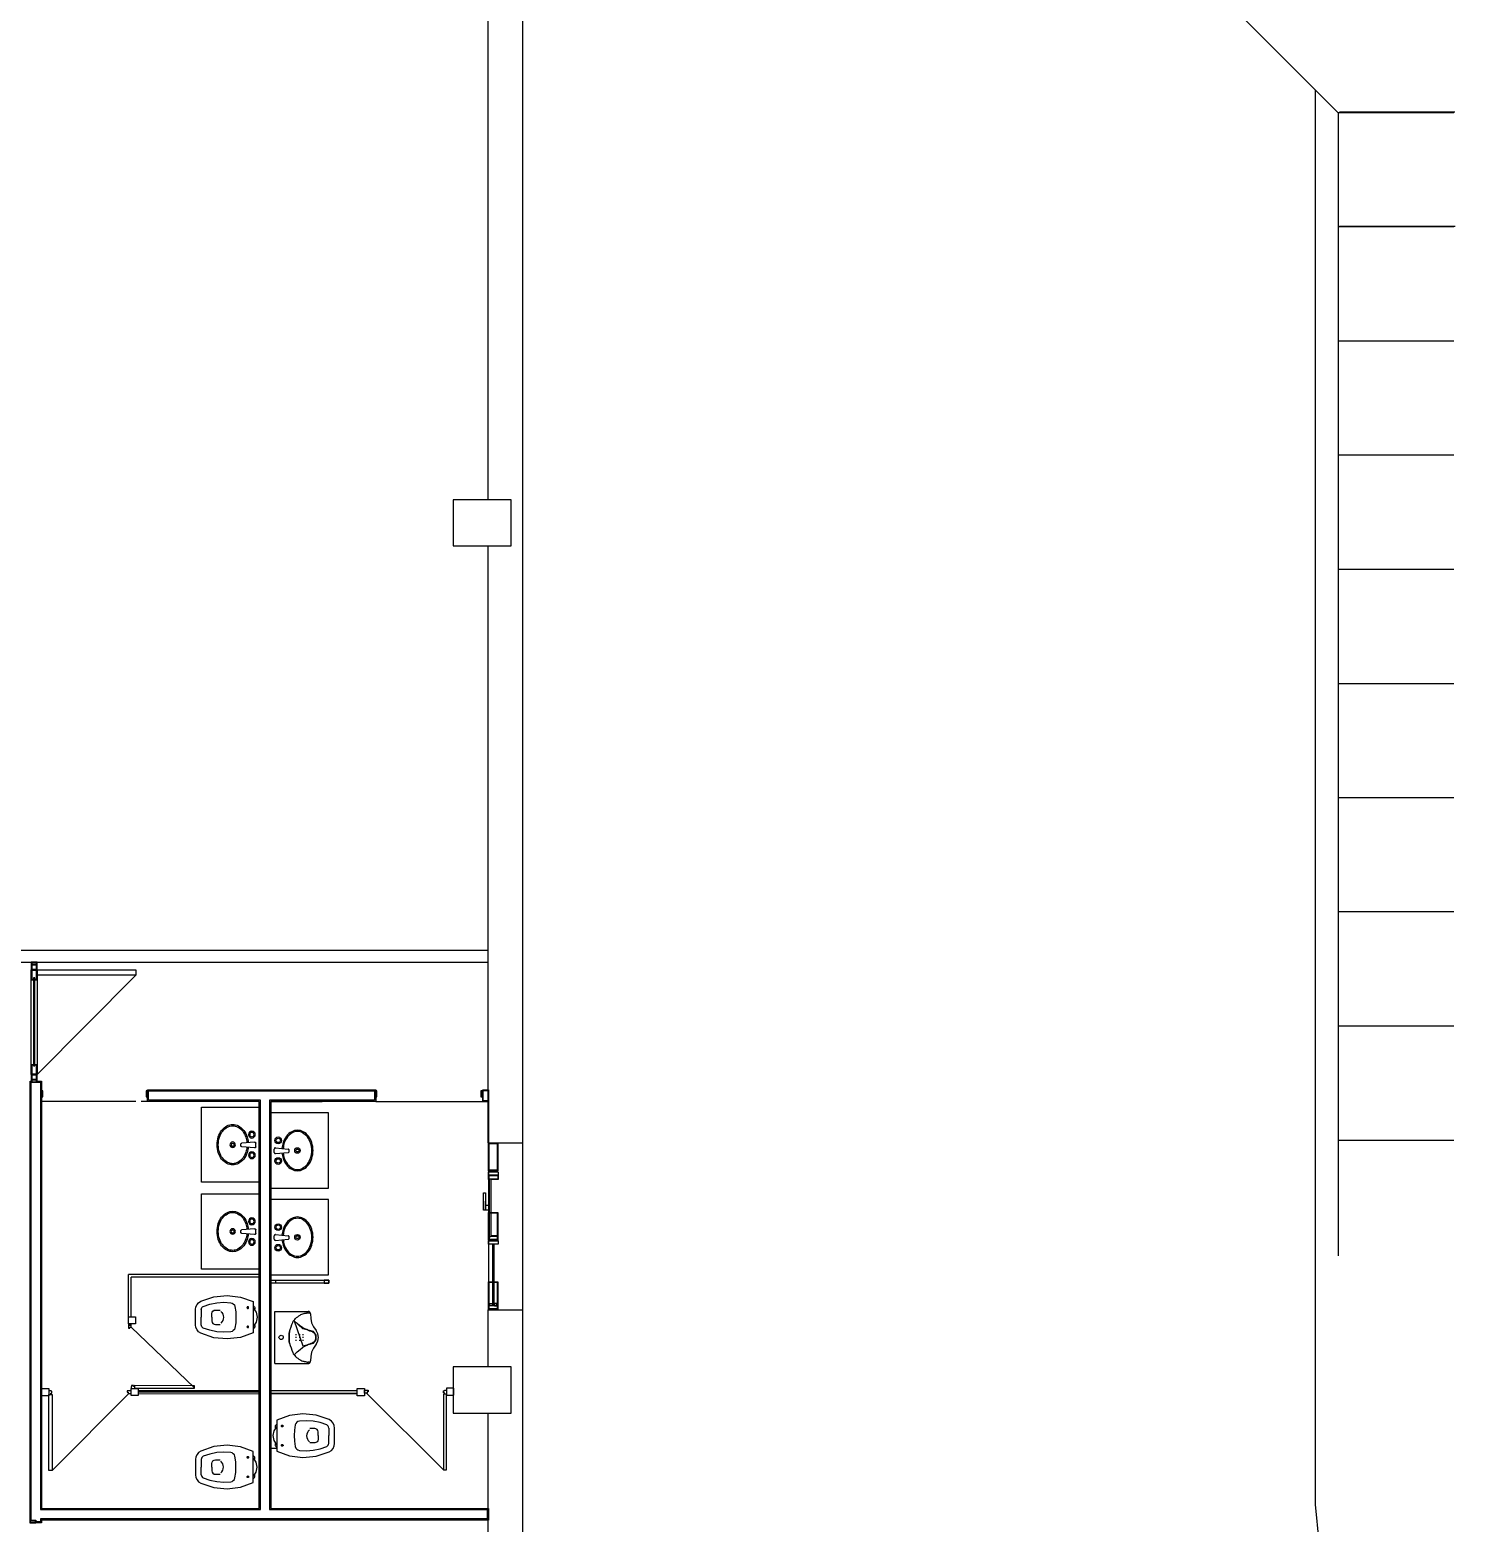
# Model space of a CAD drawing. Header units: metres. Extents: x 2 to 323, y -2 to 254.
# Drawn here: x 73.38 to 85.73, y 151.41 to 164.32 of the extents above; entities that cross this region are included whole.
import ezdxf

# ---------------------------------------------------------------- set-up
doc = ezdxf.new("R2010")
doc.units = ezdxf.units.M
for name, color, linetype in [('0-CARPINTERIAS', 7, 'Continuous'), ('0-EST CORTE', 7, 'Continuous'), ('0-MUROS EXISTENTES', 7, 'Continuous'), ('0-SANITARIOS', 7, 'Continuous'), ('0-VISTA-005', 7, 'Continuous'), ('0-VISTA-010', 7, 'Continuous'), ('00', 7, 'Continuous')]:
    doc.layers.add(name, color=color, linetype=linetype)

msp = doc.modelspace()

# ---------------------------------------------------------------- linework, layer by layer
for p, q in [((75.208, 154.676), (75.208, 154.686)), ((75.328, 154.706), (75.218, 154.696)), ((75.328, 154.656), (75.218, 154.666)), ((75.338, 154.666), (75.338, 154.696)), ((75.498, 154.616), (75.498, 154.646)), ((75.508, 154.656), (75.618, 154.646)), ((75.508, 154.606), (75.618, 154.616)), ((75.628, 154.626), (75.628, 154.636)), ((75.208, 153.926), (75.208, 153.936)), ((75.328, 153.956), (75.218, 153.946)), ((75.338, 153.916), (75.338, 153.946)), ((75.328, 153.906), (75.218, 153.916)), ((75.498, 153.866), (75.498, 153.896)), ((75.508, 153.906), (75.618, 153.896)), ((75.508, 153.856), (75.618, 153.866)), ((75.628, 153.876), (75.628, 153.886)), ((75.502, 152.791), (75.502, 153.241)), ((75.502, 153.241), (75.792, 153.241)), ((75.688, 153.037), (75.688, 153.046)), ((75.718, 153.037), (75.718, 153.046)), ((75.748, 153.037), (75.748, 153.046)), ((75.688, 153.012), (75.688, 153.021)), ((75.688, 152.987), (75.688, 152.996)), ((75.718, 153.012), (75.718, 153.021)), ((75.718, 152.987), (75.718, 152.996)), ((75.748, 153.012), (75.748, 153.021)), ((75.748, 152.987), (75.748, 152.996)), ((75.502, 152.791), (75.792, 152.791))]:
    msp.add_line(p, q)
for points in [[(75.138, 154.508), (75.125, 154.509), (75.113, 154.511), (75.1, 154.515), (75.089, 154.521), (75.076, 154.528), (75.064, 154.537), (75.053, 154.548), (75.043, 154.559), (75.034, 154.572), (75.026, 154.585), (75.019, 154.6), (75.014, 154.614), (75.009, 154.631), (75.006, 154.648), (75.004, 154.666), (75.003, 154.683), (75.004, 154.7), (75.006, 154.718), (75.009, 154.735), (75.014, 154.752), (75.019, 154.766), (75.026, 154.781), (75.034, 154.794), (75.043, 154.807), (75.053, 154.818), (75.064, 154.829), (75.076, 154.838), (75.089, 154.845), (75.1, 154.851), (75.113, 154.855), (75.125, 154.857), (75.138, 154.858), (75.151, 154.857), (75.164, 154.855), (75.176, 154.851), (75.188, 154.845), (75.201, 154.838), (75.213, 154.829), (75.224, 154.818), (75.234, 154.807), (75.243, 154.794), (75.251, 154.781), (75.257, 154.766), (75.263, 154.752), (75.266, 154.739), (75.269, 154.727), (75.271, 154.714), (75.273, 154.701)], [(75.138, 154.519), (75.127, 154.52), (75.115, 154.522), (75.104, 154.525), (75.094, 154.53), (75.082, 154.538), (75.071, 154.546), (75.061, 154.555), (75.052, 154.566), (75.043, 154.578), (75.036, 154.591), (75.03, 154.604), (75.025, 154.618), (75.02, 154.634), (75.017, 154.65), (75.015, 154.666), (75.014, 154.683), (75.015, 154.7), (75.017, 154.716), (75.02, 154.732), (75.025, 154.748), (75.03, 154.762), (75.036, 154.775), (75.043, 154.788), (75.052, 154.8), (75.061, 154.811), (75.071, 154.82), (75.082, 154.828), (75.094, 154.836), (75.104, 154.841), (75.115, 154.844), (75.127, 154.846), (75.138, 154.847), (75.15, 154.846), (75.161, 154.844), (75.172, 154.841), (75.183, 154.836), (75.195, 154.828), (75.206, 154.82), (75.216, 154.811), (75.225, 154.8), (75.233, 154.788), (75.241, 154.775), (75.247, 154.762), (75.252, 154.748), (75.255, 154.737), (75.258, 154.725), (75.26, 154.713), (75.262, 154.7)], [(75.699, 154.458), (75.711, 154.459), (75.724, 154.461), (75.737, 154.465), (75.748, 154.471), (75.761, 154.478), (75.773, 154.487), (75.784, 154.498), (75.794, 154.509), (75.803, 154.522), (75.811, 154.535), (75.817, 154.55), (75.823, 154.564), (75.827, 154.581), (75.831, 154.598), (75.833, 154.616), (75.834, 154.633), (75.833, 154.65), (75.831, 154.668), (75.827, 154.685), (75.823, 154.702), (75.817, 154.716), (75.811, 154.731), (75.803, 154.744), (75.794, 154.757), (75.784, 154.768), (75.773, 154.779), (75.761, 154.788), (75.748, 154.795), (75.737, 154.801), (75.724, 154.805), (75.711, 154.807), (75.699, 154.808), (75.686, 154.807), (75.673, 154.805), (75.661, 154.801), (75.649, 154.795), (75.636, 154.788), (75.624, 154.779), (75.613, 154.768), (75.603, 154.757), (75.594, 154.744), (75.586, 154.731), (75.58, 154.716), (75.574, 154.702), (75.571, 154.689), (75.568, 154.677), (75.566, 154.664), (75.564, 154.651)], [(75.699, 154.469), (75.71, 154.47), (75.721, 154.472), (75.733, 154.475), (75.743, 154.48), (75.755, 154.488), (75.766, 154.496), (75.776, 154.505), (75.785, 154.516), (75.794, 154.528), (75.801, 154.541), (75.807, 154.554), (75.812, 154.568), (75.817, 154.584), (75.82, 154.6), (75.822, 154.616), (75.822, 154.633), (75.822, 154.65), (75.82, 154.666), (75.817, 154.682), (75.812, 154.698), (75.807, 154.712), (75.801, 154.725), (75.794, 154.738), (75.785, 154.75), (75.776, 154.761), (75.766, 154.77), (75.755, 154.778), (75.743, 154.786), (75.733, 154.791), (75.721, 154.794), (75.71, 154.796), (75.699, 154.797), (75.687, 154.796), (75.676, 154.794), (75.665, 154.791), (75.654, 154.786), (75.642, 154.778), (75.631, 154.77), (75.621, 154.761), (75.612, 154.75), (75.603, 154.738), (75.596, 154.725), (75.59, 154.712), (75.585, 154.698), (75.581, 154.687), (75.579, 154.675), (75.577, 154.663), (75.575, 154.65)], [(75.261, 154.662), (75.26, 154.651), (75.258, 154.64), (75.255, 154.629), (75.252, 154.618), (75.247, 154.604), (75.241, 154.591), (75.233, 154.578), (75.225, 154.566), (75.216, 154.555), (75.206, 154.546), (75.195, 154.538), (75.183, 154.53), (75.172, 154.525), (75.161, 154.522), (75.15, 154.52), (75.138, 154.519)], [(75.272, 154.661), (75.271, 154.649), (75.269, 154.638), (75.266, 154.626), (75.263, 154.614), (75.257, 154.6), (75.251, 154.585), (75.243, 154.572), (75.234, 154.559), (75.224, 154.548), (75.213, 154.537), (75.201, 154.528), (75.188, 154.521), (75.176, 154.515), (75.164, 154.511), (75.151, 154.509), (75.138, 154.508)], [(75.208, 154.686), (75.209, 154.69), (75.211, 154.693), (75.215, 154.696), (75.218, 154.696)], [(75.218, 154.666), (75.215, 154.667), (75.211, 154.669), (75.209, 154.672), (75.208, 154.676)], [(75.328, 154.706), (75.33, 154.706), (75.332, 154.706), (75.334, 154.705), (75.335, 154.703), (75.337, 154.702), (75.338, 154.7), (75.338, 154.698), (75.338, 154.696)], [(75.338, 154.666), (75.338, 154.662), (75.335, 154.659), (75.332, 154.657), (75.328, 154.656)], [(75.508, 154.656), (75.506, 154.656), (75.505, 154.656), (75.503, 154.655), (75.501, 154.653), (75.5, 154.652), (75.499, 154.65), (75.499, 154.648), (75.498, 154.646)], [(75.498, 154.616), (75.499, 154.614), (75.499, 154.612), (75.5, 154.611), (75.501, 154.609), (75.503, 154.608), (75.505, 154.607), (75.506, 154.607), (75.508, 154.606)], [(75.565, 154.611), (75.566, 154.599), (75.568, 154.588), (75.571, 154.576), (75.574, 154.564), (75.58, 154.55), (75.586, 154.535), (75.594, 154.522), (75.603, 154.509), (75.613, 154.498), (75.624, 154.487), (75.636, 154.478), (75.649, 154.471), (75.661, 154.465), (75.673, 154.461), (75.686, 154.459), (75.699, 154.458)], [(75.576, 154.612), (75.577, 154.601), (75.579, 154.59), (75.582, 154.579), (75.585, 154.568), (75.59, 154.554), (75.596, 154.541), (75.603, 154.528), (75.612, 154.516), (75.621, 154.505), (75.631, 154.496), (75.642, 154.488), (75.654, 154.48), (75.665, 154.475), (75.676, 154.472), (75.687, 154.47), (75.699, 154.469)], [(75.628, 154.636), (75.628, 154.64), (75.625, 154.643), (75.622, 154.646), (75.618, 154.646)], [(75.618, 154.616), (75.622, 154.617), (75.625, 154.619), (75.628, 154.622), (75.628, 154.626)], [(75.138, 153.758), (75.125, 153.759), (75.113, 153.761), (75.1, 153.765), (75.089, 153.771), (75.076, 153.778), (75.064, 153.787), (75.053, 153.798), (75.043, 153.809), (75.034, 153.822), (75.026, 153.835), (75.019, 153.85), (75.014, 153.864), (75.009, 153.881), (75.006, 153.898), (75.004, 153.916), (75.003, 153.933), (75.004, 153.95), (75.006, 153.968), (75.009, 153.985), (75.014, 154.002), (75.019, 154.016), (75.026, 154.031), (75.034, 154.044), (75.043, 154.057), (75.053, 154.068), (75.064, 154.079), (75.076, 154.088), (75.089, 154.095), (75.1, 154.101), (75.113, 154.105), (75.125, 154.107), (75.138, 154.108), (75.151, 154.107), (75.164, 154.105), (75.176, 154.101), (75.188, 154.095), (75.201, 154.088), (75.213, 154.079), (75.224, 154.068), (75.234, 154.057), (75.243, 154.044), (75.251, 154.031), (75.257, 154.016), (75.263, 154.002), (75.266, 153.989), (75.269, 153.977), (75.271, 153.964), (75.273, 153.951)], [(75.138, 153.769), (75.127, 153.77), (75.115, 153.772), (75.104, 153.775), (75.094, 153.78), (75.082, 153.788), (75.071, 153.796), (75.061, 153.805), (75.052, 153.816), (75.043, 153.828), (75.036, 153.841), (75.03, 153.854), (75.025, 153.868), (75.02, 153.884), (75.017, 153.9), (75.015, 153.916), (75.014, 153.933), (75.015, 153.95), (75.017, 153.966), (75.02, 153.982), (75.025, 153.998), (75.03, 154.012), (75.036, 154.025), (75.043, 154.038), (75.052, 154.05), (75.061, 154.061), (75.071, 154.07), (75.082, 154.078), (75.094, 154.086), (75.104, 154.091), (75.115, 154.094), (75.127, 154.096), (75.138, 154.097), (75.15, 154.096), (75.161, 154.094), (75.172, 154.091), (75.183, 154.086), (75.195, 154.078), (75.206, 154.07), (75.216, 154.061), (75.225, 154.05), (75.233, 154.038), (75.241, 154.025), (75.247, 154.012), (75.252, 153.998), (75.255, 153.987), (75.258, 153.975), (75.26, 153.963), (75.262, 153.95)], [(75.208, 153.936), (75.209, 153.94), (75.211, 153.943), (75.215, 153.946), (75.218, 153.946)], [(75.328, 153.956), (75.33, 153.956), (75.332, 153.956), (75.334, 153.955), (75.335, 153.953), (75.337, 153.952), (75.338, 153.95), (75.338, 153.948), (75.338, 153.946)], [(75.699, 153.708), (75.711, 153.709), (75.724, 153.711), (75.737, 153.715), (75.748, 153.721), (75.761, 153.728), (75.773, 153.737), (75.784, 153.748), (75.794, 153.759), (75.803, 153.772), (75.811, 153.785), (75.817, 153.8), (75.823, 153.814), (75.827, 153.831), (75.831, 153.848), (75.833, 153.866), (75.834, 153.883), (75.833, 153.9), (75.831, 153.918), (75.827, 153.935), (75.823, 153.952), (75.817, 153.966), (75.811, 153.981), (75.803, 153.994), (75.794, 154.007), (75.784, 154.018), (75.773, 154.029), (75.761, 154.038), (75.748, 154.045), (75.737, 154.051), (75.724, 154.055), (75.711, 154.057), (75.699, 154.058), (75.686, 154.057), (75.673, 154.055), (75.661, 154.051), (75.649, 154.045), (75.636, 154.038), (75.624, 154.029), (75.613, 154.018), (75.603, 154.007), (75.594, 153.994), (75.586, 153.981), (75.58, 153.966), (75.574, 153.952), (75.571, 153.939), (75.568, 153.927), (75.566, 153.914), (75.564, 153.901)], [(75.699, 153.719), (75.71, 153.72), (75.721, 153.722), (75.733, 153.725), (75.743, 153.73), (75.755, 153.738), (75.766, 153.746), (75.776, 153.755), (75.785, 153.766), (75.794, 153.778), (75.801, 153.791), (75.807, 153.804), (75.812, 153.818), (75.817, 153.834), (75.82, 153.85), (75.822, 153.866), (75.822, 153.883), (75.822, 153.9), (75.82, 153.916), (75.817, 153.932), (75.812, 153.948), (75.807, 153.962), (75.801, 153.975), (75.794, 153.988), (75.785, 154), (75.776, 154.011), (75.766, 154.02), (75.755, 154.028), (75.743, 154.036), (75.733, 154.041), (75.721, 154.044), (75.71, 154.046), (75.699, 154.047), (75.687, 154.046), (75.676, 154.044), (75.665, 154.041), (75.654, 154.036), (75.642, 154.028), (75.631, 154.02), (75.621, 154.011), (75.612, 154), (75.603, 153.988), (75.596, 153.975), (75.59, 153.962), (75.585, 153.948), (75.581, 153.937), (75.579, 153.925), (75.577, 153.913), (75.575, 153.9)], [(75.261, 153.912), (75.26, 153.901), (75.258, 153.89), (75.255, 153.879), (75.252, 153.868), (75.247, 153.854), (75.241, 153.841), (75.233, 153.828), (75.225, 153.816), (75.216, 153.805), (75.206, 153.796), (75.195, 153.788), (75.183, 153.78), (75.172, 153.775), (75.161, 153.772), (75.15, 153.77), (75.138, 153.769)], [(75.272, 153.911), (75.271, 153.899), (75.269, 153.888), (75.266, 153.876), (75.263, 153.864), (75.257, 153.85), (75.251, 153.835), (75.243, 153.822), (75.234, 153.809), (75.224, 153.798), (75.213, 153.787), (75.201, 153.778), (75.188, 153.771), (75.176, 153.765), (75.164, 153.761), (75.151, 153.759), (75.138, 153.758)], [(75.218, 153.916), (75.215, 153.917), (75.211, 153.919), (75.209, 153.922), (75.208, 153.926)], [(75.338, 153.916), (75.338, 153.912), (75.335, 153.909), (75.332, 153.907), (75.328, 153.906)], [(75.508, 153.906), (75.506, 153.906), (75.505, 153.906), (75.503, 153.905), (75.501, 153.903), (75.5, 153.902), (75.499, 153.9), (75.499, 153.898), (75.498, 153.896)], [(75.498, 153.866), (75.499, 153.864), (75.499, 153.862), (75.5, 153.861), (75.501, 153.859), (75.503, 153.858), (75.505, 153.857), (75.506, 153.857), (75.508, 153.856)], [(75.565, 153.861), (75.566, 153.849), (75.568, 153.838), (75.571, 153.826), (75.574, 153.814), (75.58, 153.8), (75.586, 153.785), (75.594, 153.772), (75.603, 153.759), (75.613, 153.748), (75.624, 153.737), (75.636, 153.728), (75.649, 153.721), (75.661, 153.715), (75.673, 153.711), (75.686, 153.709), (75.699, 153.708)], [(75.576, 153.862), (75.577, 153.851), (75.579, 153.84), (75.582, 153.829), (75.585, 153.818), (75.59, 153.804), (75.596, 153.791), (75.603, 153.778), (75.612, 153.766), (75.621, 153.755), (75.631, 153.746), (75.642, 153.738), (75.654, 153.73), (75.665, 153.725), (75.676, 153.722), (75.687, 153.72), (75.699, 153.719)], [(75.628, 153.886), (75.628, 153.89), (75.625, 153.893), (75.622, 153.896), (75.618, 153.896)], [(75.618, 153.866), (75.622, 153.867), (75.625, 153.869), (75.628, 153.872), (75.628, 153.876)], [(75.317, 153.271), (75.342, 153.234), (75.35, 153.191), (75.342, 153.148), (75.317, 153.111)], [(75.631, 152.968), (75.628, 152.982), (75.627, 152.995), (75.626, 153.009), (75.626, 153.023), (75.626, 153.034), (75.627, 153.044), (75.628, 153.054), (75.631, 153.065), (75.636, 153.086), (75.643, 153.107), (75.65, 153.127), (75.659, 153.147), (75.663, 153.156), (75.669, 153.165), (75.675, 153.173), (75.682, 153.18), (75.691, 153.188), (75.701, 153.196), (75.711, 153.203), (75.721, 153.21), (75.729, 153.214), (75.737, 153.218), (75.745, 153.221), (75.753, 153.223), (75.758, 153.224), (75.763, 153.225), (75.768, 153.226), (75.773, 153.227), (75.776, 153.227), (75.779, 153.228), (75.782, 153.228), (75.784, 153.228), (75.787, 153.229), (75.79, 153.229), (75.792, 153.228), (75.795, 153.228), (75.797, 153.228), (75.798, 153.228), (75.8, 153.228), (75.801, 153.228), (75.802, 153.229), (75.803, 153.229), (75.803, 153.23), (75.803, 153.23), (75.803, 153.232), (75.803, 153.234), (75.803, 153.235), (75.803, 153.237)], [(75.811, 153.22), (75.811, 153.224), (75.81, 153.228), (75.809, 153.232), (75.806, 153.235), (75.803, 153.238), (75.799, 153.24), (75.796, 153.241), (75.792, 153.241)], [(75.811, 153.22), (75.813, 153.181), (75.821, 153.143), (75.837, 153.107), (75.86, 153.075)], [(75.631, 153.065), (75.628, 153.051), (75.627, 153.037), (75.626, 153.023), (75.626, 153.01), (75.626, 152.999), (75.627, 152.989), (75.628, 152.978), (75.631, 152.968), (75.636, 152.947), (75.643, 152.926), (75.65, 152.906), (75.659, 152.885), (75.663, 152.876), (75.669, 152.868), (75.675, 152.86), (75.682, 152.853), (75.691, 152.844), (75.701, 152.837), (75.711, 152.829), (75.721, 152.823), (75.729, 152.819), (75.737, 152.815), (75.745, 152.812), (75.753, 152.81), (75.758, 152.809), (75.763, 152.808), (75.768, 152.807), (75.773, 152.806), (75.776, 152.806), (75.779, 152.805), (75.782, 152.805), (75.784, 152.804), (75.787, 152.804), (75.79, 152.804), (75.792, 152.804), (75.795, 152.805), (75.797, 152.805), (75.798, 152.805), (75.8, 152.805), (75.801, 152.804), (75.802, 152.804), (75.803, 152.804), (75.803, 152.803), (75.803, 152.802), (75.803, 152.801), (75.803, 152.799), (75.803, 152.797), (75.803, 152.796)], [(75.67, 152.866), (75.67, 152.866), (75.697, 152.892), (75.721, 152.913), (75.743, 152.929), (75.762, 152.941), (75.779, 152.951), (75.794, 152.957), (75.807, 152.962), (75.818, 152.967), (75.828, 152.971), (75.835, 152.975), (75.841, 152.978), (75.846, 152.982), (75.85, 152.986), (75.853, 152.99), (75.855, 152.994), (75.856, 152.998), (75.857, 153.002), (75.858, 153.007), (75.859, 153.011), (75.859, 153.016), (75.859, 153.02), (75.858, 153.025), (75.857, 153.029), (75.856, 153.034), (75.855, 153.038), (75.853, 153.043), (75.85, 153.047), (75.846, 153.051), (75.841, 153.055), (75.835, 153.059), (75.828, 153.064), (75.818, 153.068), (75.807, 153.072), (75.794, 153.077), (75.779, 153.084), (75.762, 153.092), (75.742, 153.103), (75.72, 153.118), (75.696, 153.137), (75.669, 153.16), (75.744, 152.944), (75.838, 152.968), (75.86, 152.996), (75.86, 153.035), (75.838, 153.068), (75.744, 153.09), (75.669, 153.16)], [(75.86, 152.958), (75.876, 152.985), (75.882, 153.016), (75.876, 153.047), (75.86, 153.075)], [(75.86, 152.958), (75.837, 152.925), (75.821, 152.89), (75.813, 152.852), (75.811, 152.813)], [(75.792, 152.791), (75.796, 152.792), (75.799, 152.793), (75.803, 152.795), (75.806, 152.798), (75.809, 152.801), (75.81, 152.805), (75.811, 152.809), (75.811, 152.813)], [(75.52, 152.247), (75.495, 152.209), (75.487, 152.167), (75.495, 152.124), (75.52, 152.086)], [(75.317, 151.815), (75.342, 151.852), (75.35, 151.895), (75.342, 151.938), (75.317, 151.975)]]:
    msp.add_lwpolyline(points)
for points in [[(75.276, 154.77), (75.278, 154.759), (75.284, 154.75), (75.293, 154.743), (75.305, 154.741), (75.316, 154.743), (75.325, 154.75), (75.332, 154.759), (75.334, 154.77), (75.332, 154.782), (75.325, 154.791), (75.316, 154.797), (75.305, 154.8), (75.293, 154.797), (75.284, 154.791), (75.278, 154.782), (75.276, 154.77)], [(75.286, 154.77), (75.287, 154.763), (75.291, 154.757), (75.297, 154.753), (75.305, 154.751), (75.312, 154.753), (75.318, 154.757), (75.322, 154.763), (75.324, 154.77), (75.322, 154.778), (75.318, 154.784), (75.312, 154.788), (75.305, 154.79), (75.297, 154.788), (75.291, 154.784), (75.287, 154.778), (75.286, 154.77)], [(75.561, 154.72), (75.559, 154.709), (75.553, 154.7), (75.543, 154.693), (75.532, 154.691), (75.521, 154.693), (75.511, 154.7), (75.505, 154.709), (75.503, 154.72), (75.505, 154.732), (75.511, 154.741), (75.521, 154.747), (75.532, 154.75), (75.543, 154.747), (75.553, 154.741), (75.559, 154.732), (75.561, 154.72)], [(75.551, 154.72), (75.55, 154.713), (75.546, 154.707), (75.54, 154.703), (75.532, 154.701), (75.525, 154.703), (75.519, 154.707), (75.514, 154.713), (75.513, 154.72), (75.514, 154.728), (75.519, 154.734), (75.525, 154.738), (75.532, 154.74), (75.54, 154.738), (75.546, 154.734), (75.55, 154.728), (75.551, 154.72)], [(75.115, 154.683), (75.117, 154.674), (75.122, 154.666), (75.129, 154.661), (75.138, 154.659), (75.148, 154.661), (75.155, 154.666), (75.16, 154.674), (75.162, 154.683), (75.16, 154.692), (75.155, 154.7), (75.148, 154.705), (75.138, 154.707), (75.129, 154.705), (75.122, 154.7), (75.117, 154.692), (75.115, 154.683)], [(75.126, 154.683), (75.127, 154.678), (75.129, 154.674), (75.133, 154.671), (75.138, 154.671), (75.143, 154.671), (75.147, 154.674), (75.15, 154.678), (75.151, 154.683), (75.15, 154.688), (75.147, 154.692), (75.143, 154.695), (75.138, 154.695), (75.133, 154.695), (75.129, 154.692), (75.127, 154.688), (75.126, 154.683)], [(75.276, 154.592), (75.278, 154.581), (75.284, 154.572), (75.293, 154.565), (75.305, 154.563), (75.316, 154.565), (75.325, 154.572), (75.332, 154.581), (75.334, 154.592), (75.332, 154.604), (75.325, 154.613), (75.316, 154.619), (75.305, 154.621), (75.293, 154.619), (75.284, 154.613), (75.278, 154.604), (75.276, 154.592)], [(75.286, 154.592), (75.287, 154.585), (75.291, 154.579), (75.297, 154.575), (75.305, 154.573), (75.312, 154.575), (75.318, 154.579), (75.322, 154.585), (75.324, 154.592), (75.322, 154.6), (75.318, 154.606), (75.312, 154.61), (75.305, 154.611), (75.297, 154.61), (75.291, 154.606), (75.287, 154.6), (75.286, 154.592)], [(75.722, 154.633), (75.72, 154.624), (75.715, 154.616), (75.708, 154.611), (75.699, 154.609), (75.689, 154.611), (75.682, 154.616), (75.677, 154.624), (75.675, 154.633), (75.677, 154.642), (75.682, 154.65), (75.689, 154.655), (75.699, 154.657), (75.708, 154.655), (75.715, 154.65), (75.72, 154.642), (75.722, 154.633)], [(75.711, 154.633), (75.71, 154.628), (75.707, 154.624), (75.703, 154.621), (75.699, 154.621), (75.694, 154.621), (75.69, 154.624), (75.687, 154.628), (75.686, 154.633), (75.687, 154.638), (75.69, 154.642), (75.694, 154.645), (75.699, 154.645), (75.703, 154.645), (75.707, 154.642), (75.71, 154.638), (75.711, 154.633)], [(75.561, 154.542), (75.559, 154.531), (75.553, 154.522), (75.543, 154.515), (75.532, 154.513), (75.521, 154.515), (75.511, 154.522), (75.505, 154.531), (75.503, 154.542), (75.505, 154.554), (75.511, 154.563), (75.521, 154.569), (75.532, 154.571), (75.543, 154.569), (75.553, 154.563), (75.559, 154.554), (75.561, 154.542)], [(75.551, 154.542), (75.55, 154.535), (75.546, 154.529), (75.54, 154.525), (75.532, 154.523), (75.525, 154.525), (75.519, 154.529), (75.514, 154.535), (75.513, 154.542), (75.514, 154.55), (75.519, 154.556), (75.525, 154.56), (75.532, 154.561), (75.54, 154.56), (75.546, 154.556), (75.55, 154.55), (75.551, 154.542)], [(75.115, 153.933), (75.117, 153.924), (75.122, 153.916), (75.129, 153.911), (75.138, 153.909), (75.148, 153.911), (75.155, 153.916), (75.16, 153.924), (75.162, 153.933), (75.16, 153.942), (75.155, 153.95), (75.148, 153.955), (75.138, 153.957), (75.129, 153.955), (75.122, 153.95), (75.117, 153.942), (75.115, 153.933)], [(75.126, 153.933), (75.127, 153.928), (75.129, 153.924), (75.133, 153.921), (75.138, 153.921), (75.143, 153.921), (75.147, 153.924), (75.15, 153.928), (75.151, 153.933), (75.15, 153.938), (75.147, 153.942), (75.143, 153.945), (75.138, 153.945), (75.133, 153.945), (75.129, 153.942), (75.127, 153.938), (75.126, 153.933)], [(75.276, 154.02), (75.278, 154.009), (75.284, 154), (75.293, 153.993), (75.305, 153.991), (75.316, 153.993), (75.325, 154), (75.332, 154.009), (75.334, 154.02), (75.332, 154.032), (75.325, 154.041), (75.316, 154.047), (75.305, 154.05), (75.293, 154.047), (75.284, 154.041), (75.278, 154.032), (75.276, 154.02)], [(75.286, 154.02), (75.287, 154.013), (75.291, 154.007), (75.297, 154.003), (75.305, 154.001), (75.312, 154.003), (75.318, 154.007), (75.322, 154.013), (75.324, 154.02), (75.322, 154.028), (75.318, 154.034), (75.312, 154.038), (75.305, 154.04), (75.297, 154.038), (75.291, 154.034), (75.287, 154.028), (75.286, 154.02)], [(75.561, 153.97), (75.559, 153.959), (75.553, 153.95), (75.543, 153.943), (75.532, 153.941), (75.521, 153.943), (75.511, 153.95), (75.505, 153.959), (75.503, 153.97), (75.505, 153.982), (75.511, 153.991), (75.521, 153.997), (75.532, 154), (75.543, 153.997), (75.553, 153.991), (75.559, 153.982), (75.561, 153.97)], [(75.551, 153.97), (75.55, 153.963), (75.546, 153.957), (75.54, 153.953), (75.532, 153.951), (75.525, 153.953), (75.519, 153.957), (75.514, 153.963), (75.513, 153.97), (75.514, 153.978), (75.519, 153.984), (75.525, 153.988), (75.532, 153.99), (75.54, 153.988), (75.546, 153.984), (75.55, 153.978), (75.551, 153.97)], [(75.276, 153.842), (75.278, 153.831), (75.284, 153.822), (75.293, 153.815), (75.305, 153.813), (75.316, 153.815), (75.325, 153.822), (75.332, 153.831), (75.334, 153.842), (75.332, 153.854), (75.325, 153.863), (75.316, 153.869), (75.305, 153.871), (75.293, 153.869), (75.284, 153.863), (75.278, 153.854), (75.276, 153.842)], [(75.286, 153.842), (75.287, 153.835), (75.291, 153.829), (75.297, 153.825), (75.305, 153.823), (75.312, 153.825), (75.318, 153.829), (75.322, 153.835), (75.324, 153.842), (75.322, 153.85), (75.318, 153.856), (75.312, 153.86), (75.305, 153.861), (75.297, 153.86), (75.291, 153.856), (75.287, 153.85), (75.286, 153.842)], [(75.561, 153.792), (75.559, 153.781), (75.553, 153.772), (75.543, 153.765), (75.532, 153.763), (75.521, 153.765), (75.511, 153.772), (75.505, 153.781), (75.503, 153.792), (75.505, 153.804), (75.511, 153.813), (75.521, 153.819), (75.532, 153.821), (75.543, 153.819), (75.553, 153.813), (75.559, 153.804), (75.561, 153.792)], [(75.551, 153.792), (75.55, 153.785), (75.546, 153.779), (75.54, 153.775), (75.532, 153.773), (75.525, 153.775), (75.519, 153.779), (75.514, 153.785), (75.513, 153.792), (75.514, 153.8), (75.519, 153.806), (75.525, 153.81), (75.532, 153.811), (75.54, 153.81), (75.546, 153.806), (75.55, 153.8), (75.551, 153.792)], [(75.722, 153.883), (75.72, 153.874), (75.715, 153.866), (75.708, 153.861), (75.699, 153.859), (75.689, 153.861), (75.682, 153.866), (75.677, 153.874), (75.675, 153.883), (75.677, 153.892), (75.682, 153.9), (75.689, 153.905), (75.699, 153.907), (75.708, 153.905), (75.715, 153.9), (75.72, 153.892), (75.722, 153.883)], [(75.711, 153.883), (75.71, 153.878), (75.707, 153.874), (75.703, 153.871), (75.699, 153.871), (75.694, 153.871), (75.69, 153.874), (75.687, 153.878), (75.686, 153.883), (75.687, 153.888), (75.69, 153.892), (75.694, 153.895), (75.699, 153.895), (75.703, 153.895), (75.707, 153.892), (75.71, 153.888), (75.711, 153.883)], [(74.817, 153.191), (74.817, 153.258), (74.82, 153.28), (74.83, 153.3), (74.844, 153.317), (74.863, 153.33), (74.975, 153.368), (75.091, 153.38), (75.206, 153.366), (75.317, 153.326), (75.317, 153.271), (75.317, 153.111), (75.317, 153.057), (75.206, 153.017), (75.091, 153.003), (74.975, 153.014), (74.863, 153.052), (74.844, 153.065), (74.83, 153.082), (74.82, 153.102), (74.817, 153.125), (74.817, 153.191)], [(75.576, 153.016), (75.575, 153.009), (75.571, 153.003), (75.565, 152.999), (75.558, 152.998), (75.551, 152.999), (75.545, 153.003), (75.541, 153.009), (75.539, 153.016), (75.541, 153.024), (75.545, 153.029), (75.551, 153.033), (75.558, 153.035), (75.565, 153.033), (75.571, 153.029), (75.575, 153.024), (75.576, 153.016)], [(76.02, 152.167), (76.02, 152.233), (76.016, 152.256), (76.007, 152.276), (75.993, 152.293), (75.974, 152.306), (75.862, 152.343), (75.746, 152.355), (75.631, 152.341), (75.52, 152.301), (75.52, 152.247), (75.52, 152.086), (75.52, 152.032), (75.631, 151.992), (75.746, 151.978), (75.862, 151.99), (75.974, 152.028), (75.993, 152.04), (76.007, 152.057), (76.016, 152.078), (76.02, 152.1), (76.02, 152.167)], [(74.817, 151.895), (74.817, 151.829), (74.82, 151.806), (74.83, 151.786), (74.844, 151.769), (74.863, 151.756), (74.975, 151.718), (75.091, 151.706), (75.206, 151.721), (75.317, 151.761), (75.317, 151.815), (75.317, 151.975), (75.317, 152.03), (75.206, 152.07), (75.091, 152.084), (74.975, 152.072), (74.863, 152.034), (74.844, 152.021), (74.83, 152.004), (74.82, 151.984), (74.817, 151.962), (74.817, 151.895)]]:
    msp.add_lwpolyline(points, close=True)
at = {"layer": '0-CARPINTERIAS'}
for p, q in [((77.324, 154.197), (77.324, 154.151)), ((77.324, 154.15), (77.324, 154.195)), ((77.324, 154.161), (77.324, 154.116)), ((77.324, 154.114), (77.324, 154.159)), ((77.388, 153.29), (77.388, 153.823)), ((77.398, 153.823), (77.398, 153.29)), ((74.236, 153.195), (74.236, 153.562)), ((75.368, 153.562), (74.236, 153.562)), ((74.261, 153.195), (74.261, 153.537)), ((75.368, 153.537), (74.261, 153.537)), ((74.261, 153.105), (74.804, 152.584)), ((74.261, 153.105), (74.804, 152.584)), ((74.24, 152.531), (73.576, 151.867)), ((74.292, 152.574), (74.292, 152.574)), ((75.368, 152.543), (74.321, 152.543)), ((76.216, 152.531), (75.468, 152.531)), ((76.297, 152.535), (76.961, 151.871))]:
    msp.add_line(p, q, dxfattribs=at)
for points in [[(73.396, 156.24), (73.446, 156.24), (73.446, 156.262), (73.396, 156.262), (73.396, 156.24)], [(73.447, 156.24), (73.396, 156.24), (73.396, 156.195), (73.447, 156.195), (73.447, 156.24)], [(73.401, 156.245), (73.441, 156.245), (73.441, 156.257), (73.401, 156.257), (73.401, 156.245)], [(73.442, 156.235), (73.401, 156.235), (73.401, 156.2), (73.442, 156.2), (73.442, 156.235)], [(73.416, 155.365), (73.427, 155.365), (73.427, 156.125), (73.416, 156.125), (73.416, 155.365)], [(73.447, 155.29), (73.396, 155.29), (73.396, 155.245), (73.447, 155.245), (73.447, 155.29)], [(73.396, 155.223), (73.446, 155.223), (73.446, 155.245), (73.396, 155.245), (73.396, 155.223)], [(73.442, 155.285), (73.401, 155.285), (73.401, 155.25), (73.442, 155.25), (73.442, 155.285)], [(73.401, 155.228), (73.441, 155.228), (73.441, 155.24), (73.401, 155.24), (73.401, 155.228)], [(73.496, 155.148), (73.476, 155.148), (73.476, 155.097), (73.496, 155.097), (73.496, 155.148)], [(73.491, 155.143), (73.481, 155.143), (73.481, 155.102), (73.491, 155.102), (73.491, 155.143)], [(74.411, 155.148), (74.391, 155.148), (74.391, 155.097), (74.411, 155.097), (74.411, 155.148)], [(74.406, 155.143), (74.396, 155.143), (74.396, 155.102), (74.406, 155.102), (74.406, 155.143)], [(76.386, 155.148), (76.366, 155.148), (76.366, 155.097), (76.386, 155.097), (76.386, 155.148)], [(76.381, 155.143), (76.371, 155.143), (76.371, 155.102), (76.381, 155.102), (76.381, 155.143)], [(77.306, 155.148), (77.286, 155.148), (77.286, 155.097), (77.306, 155.097), (77.306, 155.148)], [(77.301, 155.143), (77.291, 155.143), (77.291, 155.102), (77.301, 155.102), (77.301, 155.143)], [(77.351, 154.421), (77.351, 154.45), (77.436, 154.45), (77.436, 154.421), (77.351, 154.421)], [(77.37, 154.389), (77.37, 153.886), (77.36, 153.886), (77.36, 154.389), (77.37, 154.389)], [(77.436, 153.853), (77.436, 153.823), (77.351, 153.823), (77.351, 153.853), (77.436, 153.853)], [(75.469, 153.487), (75.469, 153.513), (75.971, 153.513), (75.971, 153.487), (75.469, 153.487)], [(75.509, 153.513), (75.509, 153.487), (75.469, 153.487), (75.469, 153.513), (75.509, 153.513)], [(75.931, 153.513), (75.931, 153.487), (75.971, 153.487), (75.971, 153.513), (75.931, 153.513)], [(77.351, 153.29), (77.351, 153.255), (77.436, 153.255), (77.436, 153.29), (77.351, 153.29)], [(77.383, 153.29), (77.363, 153.29), (77.363, 153.31), (77.383, 153.31), (77.383, 153.29)], [(77.403, 153.29), (77.423, 153.29), (77.423, 153.31), (77.403, 153.31), (77.403, 153.29)], [(74.298, 153.195), (74.298, 153.133), (74.236, 153.133), (74.236, 153.195), (74.298, 153.195)], [(74.261, 153.123), (74.261, 153.133), (74.236, 153.133), (74.236, 153.123), (74.261, 153.123)], [(74.249, 153.105), (74.261, 153.105), (74.261, 153.123), (74.236, 153.123), (74.236, 153.096), (74.249, 153.096), (74.249, 153.105)], [(73.548, 152.574), (73.548, 152.512), (73.486, 152.512), (73.486, 152.574), (73.548, 152.574)], [(73.548, 152.522), (73.576, 152.522), (73.576, 151.867), (73.548, 151.867), (73.548, 152.522)], [(74.235, 152.544), (74.235, 152.531), (74.259, 152.531), (74.259, 152.556), (74.227, 152.556), (74.227, 152.544), (74.235, 152.544)], [(74.321, 152.575), (74.321, 152.513), (74.259, 152.513), (74.259, 152.575), (74.321, 152.575)], [(74.292, 152.575), (74.292, 152.603), (74.804, 152.602), (74.804, 152.574), (74.292, 152.575)], [(74.321, 152.555), (74.321, 152.53), (75.368, 152.531), (75.368, 152.556), (74.321, 152.555)], [(75.468, 152.556), (75.468, 152.531), (76.216, 152.531), (76.216, 152.556), (75.468, 152.556)], [(76.278, 152.574), (76.278, 152.512), (76.216, 152.512), (76.216, 152.574), (76.278, 152.574)], [(76.302, 152.547), (76.302, 152.535), (76.278, 152.535), (76.278, 152.56), (76.31, 152.56), (76.31, 152.547), (76.302, 152.547)], [(76.989, 152.526), (76.961, 152.526), (76.961, 151.871), (76.989, 151.871), (76.989, 152.526)], [(76.989, 152.578), (76.989, 152.516), (77.051, 152.516), (77.051, 152.578), (76.989, 152.578)], [(73.437, 151.435), (73.437, 151.409), (73.386, 151.409), (73.386, 151.435), (73.437, 151.435)], [(73.431, 151.43), (73.431, 151.414), (73.39, 151.414), (73.39, 151.43), (73.431, 151.43)]]:
    msp.add_lwpolyline(points, close=True, dxfattribs=at)
for points in [[(73.427, 156.11), (73.447, 156.11), (73.447, 156.195), (73.396, 156.195), (73.396, 156.11), (73.416, 156.11)], [(73.427, 156.115), (73.442, 156.115), (73.442, 156.19), (73.401, 156.19), (73.401, 156.115), (73.416, 156.115)], [(73.416, 155.375), (73.396, 155.375), (73.396, 155.29), (73.447, 155.29), (73.447, 155.375), (73.427, 155.375)], [(73.416, 155.37), (73.401, 155.37), (73.401, 155.295), (73.442, 155.295), (73.442, 155.37), (73.427, 155.37)], [(77.36, 154.381), (77.351, 154.381), (77.351, 154.421), (77.436, 154.421), (77.436, 154.381), (77.37, 154.381)], [(77.36, 154.386), (77.356, 154.386), (77.356, 154.416), (77.431, 154.416), (77.431, 154.386), (77.37, 154.386)], [(77.351, 154.116), (77.308, 154.116), (77.308, 154.267), (77.324, 154.267), (77.324, 154.161), (77.351, 154.161)], [(77.36, 153.894), (77.351, 153.894), (77.351, 153.854), (77.436, 153.854), (77.436, 153.894), (77.37, 153.894)], [(77.36, 153.889), (77.356, 153.889), (77.356, 153.859), (77.431, 153.859), (77.431, 153.889), (77.37, 153.889)], [(73.548, 152.522), (73.548, 152.522), (73.566, 152.522), (73.566, 152.534), (73.575, 152.534), (73.575, 152.552), (73.566, 152.552), (73.566, 152.556), (73.548, 152.556)], [(74.292, 152.575), (74.292, 152.592), (74.281, 152.593), (74.281, 152.602), (74.263, 152.602), (74.263, 152.593), (74.259, 152.593), (74.259, 152.575), (74.268, 152.575)], [(76.989, 152.526), (76.989, 152.526), (76.97, 152.526), (76.971, 152.538), (76.962, 152.538), (76.962, 152.556), (76.971, 152.556), (76.971, 152.56), (76.989, 152.56)]]:
    msp.add_lwpolyline(points, dxfattribs=at)
at = {"layer": '0-EST CORTE'}
for points in [[(77.046, 159.861), (77.546, 159.861), (77.546, 160.261), (77.046, 160.261), (77.046, 159.861)], [(77.046, 159.861), (77.546, 159.861), (77.546, 160.261), (77.046, 160.261), (77.046, 159.861)], [(77.046, 152.361), (77.546, 152.361), (77.546, 152.761), (77.046, 152.761), (77.046, 152.361)], [(77.046, 152.361), (77.546, 152.361), (77.546, 152.761), (77.046, 152.761), (77.046, 152.361)]]:
    msp.add_lwpolyline(points, close=True, dxfattribs=at)
at = {"layer": '0-MUROS EXISTENTES'}
for p, q in [((77.646, 168.62), (77.646, 154.7)), ((77.646, 168.62), (77.646, 154.7)), ((77.646, 168.62), (77.646, 154.7)), ((77.346, 167.352), (77.346, 160.261)), ((77.346, 167.352), (77.346, 160.261)), ((77.346, 167.352), (77.346, 160.261)), ((77.346, 159.861), (77.346, 154.7)), ((77.346, 159.861), (77.346, 154.7)), ((77.346, 159.861), (77.346, 154.7)), ((73.396, 151.435), (73.396, 155.223)), ((74.411, 155.148), (76.366, 155.148)), ((75.468, 155.058), (75.913, 155.058)), ((76.376, 155.097), (76.376, 155.058)), ((77.346, 154.7), (77.646, 154.7)), ((77.346, 154.7), (77.646, 154.7)), ((77.346, 154.7), (77.646, 154.7)), ((77.346, 153.256), (77.346, 152.761)), ((77.346, 153.256), (77.646, 153.256)), ((77.346, 153.256), (77.346, 152.761)), ((77.346, 153.256), (77.646, 153.256)), ((77.346, 153.256), (77.346, 152.761)), ((77.346, 153.256), (77.646, 153.256)), ((77.646, 153.256), (77.646, 147.45)), ((77.646, 153.256), (77.646, 147.45)), ((77.646, 153.256), (77.646, 147.45)), ((77.346, 152.361), (77.346, 147.45)), ((77.346, 152.361), (77.346, 147.45)), ((77.346, 152.361), (77.346, 147.45))]:
    msp.add_line(p, q, dxfattribs=at)
for points in [[(77.351, 156.362), (68.221, 156.362), (68.221, 156.262), (77.351, 156.262)], [(73.386, 151.412), (73.386, 155.233), (73.396, 155.233)], [(73.446, 155.233), (73.486, 155.233), (73.486, 155.148)], [(73.446, 155.223), (73.476, 155.223), (73.476, 155.148)], [(74.401, 155.148), (74.401, 155.158), (76.376, 155.158), (76.376, 155.148)], [(77.301, 155.148), (77.301, 155.158), (77.351, 155.158), (77.351, 155.058), (77.301, 155.058), (77.301, 155.097)], [(77.306, 155.148), (77.306, 155.153), (77.346, 155.153), (77.346, 155.063), (77.306, 155.063), (77.306, 155.097)], [(76.366, 155.097), (76.366, 155.068), (75.458, 155.068), (75.458, 151.527), (77.341, 151.527), (77.341, 151.447), (73.476, 151.447), (73.476, 151.422), (73.437, 151.422)], [(76.376, 155.097), (76.376, 155.058), (75.468, 155.058), (75.468, 151.537), (77.351, 151.537), (77.351, 151.437), (73.486, 151.437), (73.486, 151.412), (73.437, 151.412)], [(73.476, 155.097), (73.476, 151.527), (75.378, 151.527), (75.378, 155.068), (74.411, 155.068), (74.411, 155.097)], [(73.486, 155.097), (73.486, 151.537), (75.368, 151.537), (75.368, 155.058), (74.401, 155.058), (74.401, 155.097)], [(77.301, 155.058), (77.351, 155.058), (77.351, 155.058)], [(73.486, 151.437), (73.486, 151.412), (73.437, 151.412)]]:
    msp.add_lwpolyline(points, dxfattribs=at)
at = {"layer": '0-SANITARIOS'}
for points in [[(75.368, 155.008), (75.368, 154.358), (74.868, 154.358), (74.868, 155.008), (75.368, 155.008)], [(75.468, 154.958), (75.468, 154.308), (75.968, 154.308), (75.968, 154.958), (75.468, 154.958)], [(75.368, 154.258), (75.368, 153.608), (74.868, 153.608), (74.868, 154.258), (75.368, 154.258)], [(75.468, 154.208), (75.468, 153.558), (75.968, 153.558), (75.968, 154.208), (75.468, 154.208)]]:
    msp.add_lwpolyline(points, close=True, dxfattribs=at)
at = {"layer": '0-VISTA-005'}
for p, q in [((83.467, 164.842), (84.701, 163.607)), ((83.467, 164.842), (84.701, 163.607)), ((83.467, 164.842), (84.701, 163.607)), ((84.501, 163.807), (84.501, 151.571)), ((84.501, 163.807), (84.501, 151.571)), ((84.501, 163.807), (84.501, 151.571)), ((84.501, 163.807), (84.501, 151.571)), ((84.501, 163.807), (84.501, 151.571)), ((85.701, 163.607), (84.701, 163.607)), ((84.701, 163.607), (84.701, 153.721)), ((85.701, 163.607), (84.701, 163.607)), ((85.701, 163.607), (84.701, 163.607)), ((84.701, 163.607), (84.701, 153.721)), ((85.701, 163.607), (84.701, 163.607)), ((85.701, 163.607), (84.701, 163.607)), ((84.701, 163.607), (84.701, 153.721)), ((85.701, 163.607), (84.701, 163.607)), ((85.711, 163.613), (84.711, 163.612)), ((85.711, 163.613), (84.711, 163.612)), ((85.711, 163.613), (84.711, 163.612)), ((85.701, 162.62), (84.701, 162.62)), ((85.701, 162.62), (84.701, 162.62)), ((85.701, 162.62), (84.701, 162.62)), ((85.701, 162.62), (84.701, 162.62)), ((85.701, 162.62), (84.701, 162.62)), ((85.701, 162.62), (84.701, 162.62)), ((85.712, 162.625), (84.712, 162.625)), ((85.712, 162.625), (84.712, 162.625)), ((85.712, 162.625), (84.712, 162.625)), ((85.701, 161.633), (84.701, 161.633)), ((85.701, 161.633), (84.701, 161.633)), ((85.701, 161.633), (84.701, 161.633)), ((85.701, 160.645), (84.701, 160.645)), ((85.701, 160.645), (84.701, 160.645)), ((85.701, 160.645), (84.701, 160.645)), ((85.701, 159.658), (84.701, 159.658)), ((85.701, 159.658), (84.701, 159.658)), ((85.701, 159.658), (84.701, 159.658)), ((85.701, 158.67), (84.701, 158.67)), ((85.701, 158.67), (84.701, 158.67)), ((85.701, 158.67), (84.701, 158.67)), ((85.701, 157.683), (84.701, 157.683)), ((85.701, 157.683), (84.701, 157.683)), ((85.701, 157.683), (84.701, 157.683)), ((85.701, 156.696), (84.701, 156.696)), ((85.701, 156.696), (84.701, 156.696)), ((85.701, 156.696), (84.701, 156.696)), ((74.301, 156.15), (73.447, 155.29)), ((85.701, 155.708), (84.701, 155.708)), ((85.701, 155.708), (84.701, 155.708)), ((85.701, 155.708), (84.701, 155.708)), ((74.301, 155.058), (73.486, 155.058)), ((74.401, 155.058), (74.346, 155.058)), ((76.376, 155.058), (77.301, 155.058)), ((77.351, 155.058), (77.351, 153.258)), ((85.701, 154.721), (84.701, 154.721)), ((85.701, 154.721), (84.701, 154.721)), ((85.701, 154.721), (84.701, 154.721)), ((77.351, 154.458), (77.431, 154.458)), ((77.351, 153.858), (77.431, 153.858)), ((75.468, 153.558), (75.469, 153.558)), ((74.286, 153.537), (74.286, 153.537)), ((77.351, 153.258), (77.431, 153.258)), ((75.468, 152.058), (75.52, 152.058))]:
    msp.add_line(p, q, dxfattribs=at)
for points in [[(74.301, 156.195), (74.301, 156.164), (74.301, 156.164), (74.301, 156.15), (73.585, 156.15), (73.447, 156.15), (73.447, 156.181), (73.447, 156.181), (73.447, 156.195), (73.585, 156.195), (74.301, 156.195)], [(77.431, 154.698), (77.431, 154.458), (77.351, 154.458), (77.351, 154.698), (77.431, 154.698)], [(77.426, 154.693), (77.426, 154.463), (77.356, 154.463), (77.356, 154.693), (77.426, 154.693)], [(77.431, 154.098), (77.431, 153.858), (77.351, 153.858), (77.351, 154.098), (77.431, 154.098)], [(77.426, 154.093), (77.426, 153.863), (77.356, 153.863), (77.356, 154.093), (77.426, 154.093)], [(77.431, 153.498), (77.431, 153.258), (77.351, 153.258), (77.351, 153.498), (77.431, 153.498)], [(77.426, 153.493), (77.426, 153.263), (77.356, 153.263), (77.356, 153.493), (77.426, 153.493)]]:
    msp.add_lwpolyline(points, close=True, dxfattribs=at)
msp.add_lwpolyline([(84.501, 151.571), (84.566, 150.926), (84.753, 150.325), (85.048, 149.782), (85.438, 149.308), (85.912, 148.917), (86.456, 148.622), (87.056, 148.436), (87.701, 148.371)], dxfattribs=at)
msp.add_lwpolyline([(84.501, 151.571), (84.566, 150.926), (84.753, 150.325), (85.048, 149.782), (85.438, 149.308), (85.912, 148.917), (86.456, 148.622), (87.056, 148.436), (87.701, 148.371)], dxfattribs=at)
at = {"layer": '0-VISTA-010'}
msp.add_line((77.646, 154.7), (77.646, 153.256), dxfattribs=at)
msp.add_line((77.646, 154.7), (77.646, 153.256), dxfattribs=at)
msp.add_line((77.646, 154.7), (77.646, 153.256), dxfattribs=at)
msp.add_lwpolyline([(73.447, 155.29), (73.41, 155.29), (73.41, 155.29), (73.396, 155.29), (73.396, 156.096), (73.396, 156.195), (73.433, 156.195), (73.433, 156.195), (73.447, 156.195), (73.447, 156.096), (73.447, 155.29)], close=True, dxfattribs=at)
at = {"layer": '00'}
for p, q in [((74.867, 153.258), (74.867, 153.191)), ((74.867, 153.125), (74.867, 153.191)), ((75.97, 152.233), (75.97, 152.167)), ((75.97, 152.1), (75.97, 152.167)), ((74.867, 151.962), (74.867, 151.895)), ((74.867, 151.829), (74.867, 151.895))]:
    msp.add_line(p, q, dxfattribs=at)
for points in [[(74.884, 153.285), (74.942, 153.304), (75.001, 153.316), (75.061, 153.321), (75.121, 153.317)], [(75.121, 153.317), (75.134, 153.314), (75.144, 153.307), (75.153, 153.297), (75.157, 153.285)], [(74.867, 153.258), (74.868, 153.266), (74.872, 153.274), (74.877, 153.28), (74.884, 153.285)], [(74.959, 153.191), (74.959, 153.223), (74.961, 153.235), (74.968, 153.244), (74.977, 153.251), (74.989, 153.253), (75.03, 153.253)], [(74.959, 153.191), (74.959, 153.159), (74.961, 153.147), (74.968, 153.138), (74.977, 153.131), (74.989, 153.129), (75.03, 153.129)], [(75.035, 153.241), (75.045, 153.231), (75.052, 153.219), (75.057, 153.205), (75.058, 153.19), (75.057, 153.176), (75.052, 153.162), (75.045, 153.15), (75.035, 153.139)], [(75.157, 153.285), (75.165, 153.238), (75.167, 153.191), (75.165, 153.144), (75.157, 153.097)], [(75.317, 153.289), (75.321, 153.287), (75.325, 153.284), (75.328, 153.28), (75.33, 153.276), (75.331, 153.272), (75.331, 153.267), (75.33, 153.262), (75.328, 153.258)], [(74.884, 153.097), (74.877, 153.102), (74.872, 153.109), (74.868, 153.116), (74.867, 153.125)], [(75.121, 153.065), (75.061, 153.061), (75.001, 153.066), (74.942, 153.078), (74.884, 153.097)], [(75.157, 153.097), (75.153, 153.085), (75.144, 153.075), (75.134, 153.068), (75.121, 153.065)], [(75.328, 153.124), (75.33, 153.12), (75.331, 153.115), (75.331, 153.111), (75.33, 153.106), (75.328, 153.102), (75.325, 153.098), (75.321, 153.095), (75.317, 153.093)], [(75.52, 152.264), (75.515, 152.262), (75.512, 152.259), (75.509, 152.256), (75.507, 152.252), (75.506, 152.247), (75.506, 152.243), (75.507, 152.238), (75.508, 152.234)], [(75.68, 152.261), (75.672, 152.214), (75.67, 152.167), (75.672, 152.12), (75.68, 152.073)], [(75.716, 152.293), (75.703, 152.29), (75.692, 152.283), (75.684, 152.273), (75.68, 152.261)], [(75.952, 152.26), (75.895, 152.28), (75.836, 152.292), (75.776, 152.296), (75.716, 152.293)], [(75.97, 152.233), (75.968, 152.242), (75.965, 152.249), (75.96, 152.256), (75.952, 152.26)], [(75.802, 152.217), (75.792, 152.207), (75.785, 152.194), (75.78, 152.181), (75.778, 152.166), (75.78, 152.152), (75.785, 152.138), (75.792, 152.126), (75.802, 152.115)], [(75.878, 152.167), (75.878, 152.199), (75.875, 152.211), (75.869, 152.22), (75.859, 152.227), (75.848, 152.229), (75.807, 152.229)], [(75.878, 152.167), (75.878, 152.135), (75.875, 152.123), (75.869, 152.113), (75.859, 152.107), (75.848, 152.105), (75.807, 152.105)], [(75.121, 152.021), (75.061, 152.025), (75.001, 152.02), (74.942, 152.008), (74.884, 151.989)], [(75.157, 151.989), (75.153, 152.001), (75.144, 152.011), (75.134, 152.018), (75.121, 152.021)], [(75.508, 152.1), (75.507, 152.095), (75.506, 152.091), (75.506, 152.086), (75.507, 152.082), (75.509, 152.078), (75.512, 152.074), (75.515, 152.071), (75.52, 152.069)], [(75.68, 152.073), (75.684, 152.06), (75.692, 152.05), (75.703, 152.044), (75.716, 152.04)], [(75.716, 152.04), (75.776, 152.037), (75.836, 152.041), (75.895, 152.053), (75.952, 152.073)], [(75.952, 152.073), (75.96, 152.078), (75.965, 152.084), (75.968, 152.092), (75.97, 152.1)], [(74.884, 151.989), (74.877, 151.984), (74.872, 151.978), (74.868, 151.97), (74.867, 151.962)], [(74.959, 151.895), (74.959, 151.927), (74.961, 151.939), (74.968, 151.948), (74.977, 151.955), (74.989, 151.957), (75.03, 151.957)], [(74.959, 151.895), (74.959, 151.863), (74.961, 151.851), (74.968, 151.842), (74.977, 151.835), (74.989, 151.833), (75.03, 151.833)], [(75.035, 151.845), (75.045, 151.855), (75.052, 151.868), (75.057, 151.881), (75.058, 151.896), (75.057, 151.91), (75.052, 151.924), (75.045, 151.936), (75.035, 151.947)], [(75.157, 151.801), (75.165, 151.848), (75.167, 151.895), (75.165, 151.942), (75.157, 151.989)], [(75.328, 151.962), (75.33, 151.966), (75.331, 151.971), (75.331, 151.976), (75.33, 151.98), (75.328, 151.984), (75.325, 151.988), (75.321, 151.991), (75.317, 151.993)], [(74.867, 151.829), (74.868, 151.82), (74.872, 151.813), (74.877, 151.806), (74.884, 151.801)], [(74.884, 151.801), (74.942, 151.782), (75.001, 151.77), (75.061, 151.765), (75.121, 151.769)], [(75.121, 151.769), (75.134, 151.772), (75.144, 151.779), (75.153, 151.789), (75.157, 151.801)], [(75.317, 151.797), (75.321, 151.799), (75.325, 151.802), (75.328, 151.806), (75.33, 151.81), (75.331, 151.815), (75.331, 151.819), (75.33, 151.824), (75.328, 151.828)]]:
    msp.add_lwpolyline(points, dxfattribs=at)
for points in [[(75.262, 153.275), (75.263, 153.272), (75.264, 153.27), (75.266, 153.268), (75.269, 153.268), (75.272, 153.268), (75.274, 153.27), (75.276, 153.272), (75.276, 153.275), (75.276, 153.278), (75.274, 153.28), (75.272, 153.282), (75.269, 153.282), (75.266, 153.282), (75.264, 153.28), (75.263, 153.278), (75.262, 153.275)], [(75.262, 153.275), (75.263, 153.272), (75.264, 153.27), (75.266, 153.268), (75.269, 153.268), (75.272, 153.268), (75.274, 153.27), (75.276, 153.272), (75.276, 153.275), (75.276, 153.278), (75.274, 153.28), (75.272, 153.282), (75.269, 153.282), (75.266, 153.282), (75.264, 153.28), (75.263, 153.278), (75.262, 153.275)], [(75.262, 153.107), (75.263, 153.104), (75.264, 153.102), (75.266, 153.101), (75.269, 153.1), (75.272, 153.101), (75.274, 153.102), (75.276, 153.104), (75.276, 153.107), (75.276, 153.11), (75.274, 153.112), (75.272, 153.114), (75.269, 153.115), (75.266, 153.114), (75.264, 153.112), (75.263, 153.11), (75.262, 153.107)], [(75.575, 152.251), (75.574, 152.248), (75.573, 152.245), (75.57, 152.244), (75.568, 152.243), (75.565, 152.244), (75.562, 152.245), (75.561, 152.248), (75.56, 152.251), (75.561, 152.253), (75.562, 152.256), (75.565, 152.257), (75.568, 152.258), (75.57, 152.257), (75.573, 152.256), (75.574, 152.253), (75.575, 152.251)], [(75.575, 152.251), (75.574, 152.248), (75.573, 152.245), (75.57, 152.244), (75.568, 152.243), (75.565, 152.244), (75.562, 152.245), (75.561, 152.248), (75.56, 152.251), (75.561, 152.253), (75.562, 152.256), (75.565, 152.257), (75.568, 152.258), (75.57, 152.257), (75.573, 152.256), (75.574, 152.253), (75.575, 152.251)], [(75.575, 152.083), (75.574, 152.08), (75.573, 152.078), (75.57, 152.076), (75.568, 152.076), (75.565, 152.076), (75.562, 152.078), (75.561, 152.08), (75.56, 152.083), (75.561, 152.086), (75.562, 152.088), (75.565, 152.09), (75.568, 152.09), (75.57, 152.09), (75.573, 152.088), (75.574, 152.086), (75.575, 152.083)], [(75.276, 151.979), (75.276, 151.976), (75.274, 151.974), (75.272, 151.972), (75.269, 151.972), (75.266, 151.972), (75.264, 151.974), (75.263, 151.976), (75.262, 151.979), (75.263, 151.982), (75.264, 151.984), (75.266, 151.986), (75.269, 151.986), (75.272, 151.986), (75.274, 151.984), (75.276, 151.982), (75.276, 151.979)], [(75.276, 151.811), (75.276, 151.808), (75.274, 151.806), (75.272, 151.805), (75.269, 151.804), (75.266, 151.805), (75.264, 151.806), (75.263, 151.808), (75.262, 151.811), (75.263, 151.814), (75.264, 151.816), (75.266, 151.818), (75.269, 151.819), (75.272, 151.818), (75.274, 151.816), (75.276, 151.814), (75.276, 151.811)], [(75.276, 151.811), (75.276, 151.808), (75.274, 151.806), (75.272, 151.805), (75.269, 151.804), (75.266, 151.805), (75.264, 151.806), (75.263, 151.808), (75.262, 151.811), (75.263, 151.814), (75.264, 151.816), (75.266, 151.818), (75.269, 151.819), (75.272, 151.818), (75.274, 151.816), (75.276, 151.814), (75.276, 151.811)]]:
    msp.add_lwpolyline(points, close=True, dxfattribs=at)

doc.saveas('drawing.dxf')
